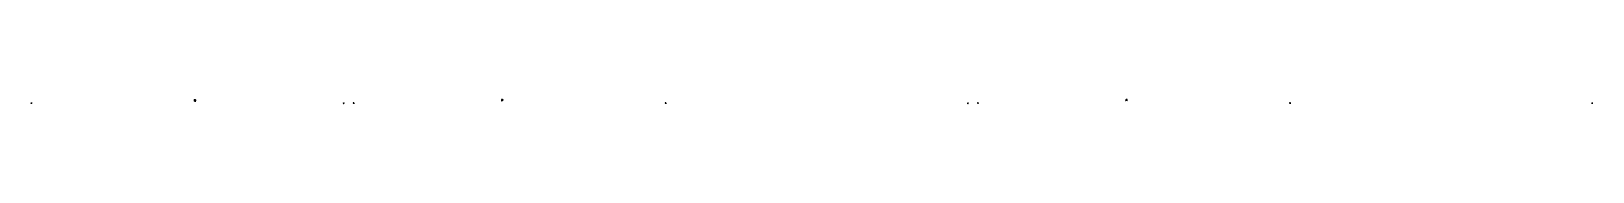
# Model space of a CAD drawing. Header units: millimetres. Extents: x 300333 to 474890, y -562303 to 3203267.
# Drawn here: x 331802 to 343808, y 2003265 to 2003299 of the extents above; entities that cross this region are included whole.
import ezdxf

# ---------------------------------------------------------------- set-up
doc = ezdxf.new("R2010")
doc.units = ezdxf.units.MM
doc.header["$LTSCALE"] = 1000
doc.header["$MEASUREMENT"] = 0
doc.layers.add('上半部分171221拼合$0$上半部分$0$NJ-AB_T6 Skin-Left$0$Seal-EFC', color=8, linetype='Continuous')
pattern_1 = [(0, (0, 0), (3.2385, 1.524), [0.762, -0.635, 0.889, -0.381, 1.143, -0.508]), (0, (0.762, 0.0635), (3.2385, 1.524), [0.635, -2.413, 0.508, -0.762]), (0, (2.286, -0.0953), (3.2385, 1.524), [0.381, -3.937]), (90, (0, 0), (-1.0795, 1.524), [1.4605, -4.6355]), (90, (0.762, -3e-16), (-1.0795, 1.524), [1.42875, -4.66725]), (90, (1.397, -6e-16), (-1.0795, 1.524), [1.3335, -4.7625]), (90, (2.286, -0.0953), (-1.0795, 1.524), [1.4605, -4.6355]), (90, (2.667, -0.0953), (-1.0795, 1.524), [1.4605, -4.6355]), (90, (3.81, -2e-15), (-1.0795, 1.524), [1.397, -4.699])]
pattern_2 = [(225, (-3303.4122, 16264.1804), (-0.42094950568, -1.5434815208), [1.984375, -0.396875, 0, -0.396875])]

msp = doc.modelspace()

# ---------------------------------------------------------------- hatches: boundary and pattern name
at = {"layer": '上半部分171221拼合$0$上半部分$0$NJ-AB_T6 Skin-Left$0$Seal-EFC'}
h = msp.add_hatch(dxfattribs=at)
h.set_pattern_fill('AR-RSHKE', color=8, scale=0.005, style=0)
h.set_pattern_definition(pattern_1)
edge = h.paths.add_edge_path()
edge.add_line((331803, 2003273), (331808, 2003273))
edge.add_line((331808, 2003273), (331803, 2003273))
edge.add_arc((331803, 2003272), 0.4, 90, 191.2487)
edge.add_line((331802, 2003272), (331804, 2003265))
edge.add_arc((331804, 2003265), 0.4, 191.2487, 270)
edge.add_line((331804, 2003265), (331805, 2003265))
edge.add_arc((331805, 2003265), 0.4, 270, 360)
edge.add_line((331805, 2003265), (331805, 2003267))
edge.add_arc((331805, 2003267), 0.2, 360, 450)
edge.add_line((331805, 2003267), (331805, 2003267))
edge.add_arc((331805, 2003267), 0.2, 180, 270, ccw=False)
edge.add_line((331804, 2003267), (331804, 2003268))
edge.add_arc((331805, 2003268), 0.2, 90, 180, ccw=False)
edge.add_line((331805, 2003268), (331805, 2003268))
edge.add_arc((331805, 2003268), 0.2, 270, 360)
edge.add_line((331805, 2003268), (331805, 2003269))
edge.add_arc((331805, 2003269), 0.2, 90, 180, ccw=False)
edge.add_line((331805, 2003269), (331807, 2003269))
edge.add_arc((331807, 2003269), 0.2, 0, 90, ccw=False)
edge.add_line((331807, 2003269), (331807, 2003268))
edge.add_arc((331807, 2003268), 0.2, 180, 270)
edge.add_line((331807, 2003268), (331808, 2003268))
edge.add_arc((331808, 2003268), 0.2, 0, 90, ccw=False)
edge.add_line((331808, 2003268), (331808, 2003267))
edge.add_arc((331808, 2003267), 0.2, 270, 360, ccw=False)
edge.add_line((331808, 2003267), (331807, 2003267))
edge.add_arc((331807, 2003267), 0.2, 90, 180)
edge.add_line((331807, 2003267), (331807, 2003267))
edge.add_arc((331807, 2003267), 0.4, 180, 270)
edge.add_line((331807, 2003266), (331808, 2003266))
edge.add_arc((331808, 2003267), 0.4, 270, 360)
edge.add_line((331808, 2003267), (331808, 2003272))
edge.add_arc((331808, 2003272), 0.4, 360, 450)
h = msp.add_hatch(dxfattribs=at)
h.set_pattern_fill('ANSI36', color=8, scale=0.25, angle=360, style=0)
h.set_pattern_definition([(45, (376659.67985, 1993994.71284), (0.420949506, 1.543481521), [1.984375, -0.396875, 0, -0.396875])])
edge = h.paths.add_edge_path()
edge.add_line((333068, 2003285), (333068, 2003291))
edge.add_line((333068, 2003291), (333067, 2003292))
edge.add_line((333067, 2003292), (333067, 2003296))
edge.add_line((333067, 2003296), (333068, 2003297))
edge.add_arc((333074, 2003347), 50.2, 250.8756, 263.7645, ccw=False)
edge.add_line((333057, 2003299), (333057, 2003285))
edge.add_arc((333062, 2003284), 5.22, 446.818, 535.7977, ccw=False)
edge.add_arc((333063, 2003284), 5.22, 364.2004, 453.1821, ccw=False)
h = msp.add_hatch(dxfattribs=at)
h.set_pattern_fill('AR-RSHKE', color=8, scale=0.005, style=0)
h.set_pattern_definition(pattern_1)
edge = h.paths.add_edge_path()
edge.add_line((334203, 2003273), (334208, 2003273))
edge.add_line((334208, 2003273), (334203, 2003273))
edge.add_arc((334203, 2003272), 0.4, 90, 191.2487)
edge.add_line((334202, 2003272), (334204, 2003265))
edge.add_arc((334204, 2003265), 0.4, 191.2487, 270)
edge.add_line((334204, 2003265), (334205, 2003265))
edge.add_arc((334205, 2003265), 0.4, 270, 360)
edge.add_line((334205, 2003265), (334205, 2003267))
edge.add_arc((334205, 2003267), 0.2, 360, 450)
edge.add_line((334205, 2003267), (334205, 2003267))
edge.add_arc((334205, 2003267), 0.2, 180, 270, ccw=False)
edge.add_line((334204, 2003267), (334204, 2003268))
edge.add_arc((334205, 2003268), 0.2, 90, 180, ccw=False)
edge.add_line((334205, 2003268), (334205, 2003268))
edge.add_arc((334205, 2003268), 0.2, 270, 360)
edge.add_line((334205, 2003268), (334205, 2003269))
edge.add_arc((334205, 2003269), 0.2, 90, 180, ccw=False)
edge.add_line((334205, 2003269), (334207, 2003269))
edge.add_arc((334207, 2003269), 0.2, 0, 90, ccw=False)
edge.add_line((334207, 2003269), (334207, 2003268))
edge.add_arc((334207, 2003268), 0.2, 180, 270)
edge.add_line((334207, 2003268), (334208, 2003268))
edge.add_arc((334208, 2003268), 0.2, 0, 90, ccw=False)
edge.add_line((334208, 2003268), (334208, 2003267))
edge.add_arc((334208, 2003267), 0.2, 270, 360, ccw=False)
edge.add_line((334208, 2003267), (334207, 2003267))
edge.add_arc((334207, 2003267), 0.2, 90, 180)
edge.add_line((334207, 2003267), (334207, 2003267))
edge.add_arc((334207, 2003267), 0.4, 180, 270)
edge.add_line((334207, 2003266), (334208, 2003266))
edge.add_arc((334208, 2003267), 0.4, 270, 360)
edge.add_line((334208, 2003267), (334208, 2003272))
edge.add_arc((334208, 2003272), 0.4, 360, 450)
h = msp.add_hatch(dxfattribs=at)
h.set_pattern_fill('AR-RSHKE', color=8, scale=0.005, angle=180, style=0)
h.set_pattern_definition([(180, (334242.751, 2003296.7162), (-3.2385, -1.524), [0.762, -0.635, 0.889, -0.381, 1.143, -0.508]), (180, (334241.989, 2003296.6527), (-3.2385, -1.524), [0.635, -2.413, 0.508, -0.762]), (180, (334240.465, 2003296.8114), (-3.2385, -1.524), [0.381, -3.937]), (270, (334242.7511, 2003296.7162), (1.0795, -1.524), [1.4605, -4.6355]), (270, (334241.9891, 2003296.7162), (1.0795, -1.524), [1.42875, -4.66725]), (270, (334241.3541, 2003296.7162), (1.0795, -1.524), [1.3335, -4.7625]), (270, (334240.4651, 2003296.8114), (1.0795, -1.524), [1.4605, -4.6355]), (270, (334240.0841, 2003296.8114), (1.0795, -1.524), [1.4605, -4.6355]), (270, (334238.9411, 2003296.7162), (1.0795, -1.524), [1.397, -4.699])])
edge = h.paths.add_edge_path()
edge.add_line((334283, 2003273), (334277, 2003273))
edge.add_line((334277, 2003273), (334283, 2003273))
edge.add_arc((334283, 2003272), 0.4, 348.7513, 450, ccw=False)
edge.add_line((334283, 2003272), (334282, 2003265))
edge.add_arc((334281, 2003265), 0.4, 270, 348.7513, ccw=False)
edge.add_line((334281, 2003265), (334281, 2003265))
edge.add_arc((334281, 2003265), 0.4, 180, 270, ccw=False)
edge.add_line((334280, 2003265), (334280, 2003267))
edge.add_arc((334281, 2003267), 0.2, 90, 180, ccw=False)
edge.add_line((334281, 2003267), (334281, 2003267))
edge.add_arc((334281, 2003267), 0.2, 270, 360)
edge.add_line((334281, 2003267), (334281, 2003268))
edge.add_arc((334281, 2003268), 0.2, 360, 450)
edge.add_line((334281, 2003268), (334281, 2003268))
edge.add_arc((334281, 2003268), 0.2, 180, 270, ccw=False)
edge.add_line((334280, 2003268), (334280, 2003269))
edge.add_arc((334280, 2003269), 0.2, 360, 450)
edge.add_line((334280, 2003269), (334279, 2003269))
edge.add_arc((334279, 2003269), 0.2, 450, 540)
edge.add_line((334279, 2003269), (334279, 2003268))
edge.add_arc((334278, 2003268), 0.2, 270, 360, ccw=False)
edge.add_line((334278, 2003268), (334278, 2003268))
edge.add_arc((334278, 2003268), 0.2, 450, 540)
edge.add_line((334278, 2003268), (334278, 2003267))
edge.add_arc((334278, 2003267), 0.2, 180, 270)
edge.add_line((334278, 2003267), (334278, 2003267))
edge.add_arc((334278, 2003267), 0.2, 360, 450, ccw=False)
edge.add_line((334279, 2003267), (334279, 2003267))
edge.add_arc((334278, 2003267), 0.4, 270, 360, ccw=False)
edge.add_line((334278, 2003266), (334277, 2003266))
edge.add_arc((334277, 2003267), 0.4, 180, 270, ccw=False)
edge.add_line((334277, 2003267), (334277, 2003272))
edge.add_arc((334277, 2003272), 0.4, 90, 180, ccw=False)
h = msp.add_hatch(dxfattribs=at)
h.set_pattern_fill('ANSI36', color=8, scale=0.25, angle=180, style=0)
h.set_pattern_definition(pattern_2)
edge = h.paths.add_edge_path()
edge.add_line((335417, 2003285), (335417, 2003291))
edge.add_line((335417, 2003291), (335418, 2003292))
edge.add_line((335418, 2003292), (335418, 2003296))
edge.add_line((335418, 2003296), (335417, 2003297))
edge.add_arc((335412, 2003347), 50.2, 276.2355, 289.1244)
edge.add_line((335428, 2003299), (335428, 2003285))
edge.add_arc((335423, 2003284), 5.22, 4.2023, 93.182)
edge.add_arc((335422, 2003284), 5.22, 86.8179, 175.7996)
h = msp.add_hatch(dxfattribs=at)
h.set_pattern_fill('AR-RSHKE', color=8, scale=0.005, angle=180, style=0)
h.set_pattern_definition([(180, (336642.7512, 2003296.7162), (-3.2385, -1.524), [0.762, -0.635, 0.889, -0.381, 1.143, -0.508]), (180, (336641.9892, 2003296.6527), (-3.2385, -1.524), [0.635, -2.413, 0.508, -0.762]), (180, (336640.4652, 2003296.8114), (-3.2385, -1.524), [0.381, -3.937]), (270, (336642.7512, 2003296.7162), (1.0795, -1.524), [1.4605, -4.6355]), (270, (336641.9892, 2003296.7162), (1.0795, -1.524), [1.42875, -4.66725]), (270, (336641.3542, 2003296.7162), (1.0795, -1.524), [1.3335, -4.7625]), (270, (336640.4652, 2003296.8114), (1.0795, -1.524), [1.4605, -4.6355]), (270, (336640.0842, 2003296.8114), (1.0795, -1.524), [1.4605, -4.6355]), (270, (336638.9412, 2003296.7162), (1.0795, -1.524), [1.397, -4.699])])
edge = h.paths.add_edge_path()
edge.add_line((336683, 2003273), (336677, 2003273))
edge.add_line((336677, 2003273), (336683, 2003273))
edge.add_arc((336683, 2003272), 0.4, 348.7513, 450, ccw=False)
edge.add_line((336683, 2003272), (336682, 2003265))
edge.add_arc((336681, 2003265), 0.4, 270, 348.7513, ccw=False)
edge.add_line((336681, 2003265), (336681, 2003265))
edge.add_arc((336681, 2003265), 0.4, 180, 270, ccw=False)
edge.add_line((336680, 2003265), (336680, 2003267))
edge.add_arc((336681, 2003267), 0.2, 90, 180, ccw=False)
edge.add_line((336681, 2003267), (336681, 2003267))
edge.add_arc((336681, 2003267), 0.2, 270, 360)
edge.add_line((336681, 2003267), (336681, 2003268))
edge.add_arc((336681, 2003268), 0.2, 360, 450)
edge.add_line((336681, 2003268), (336681, 2003268))
edge.add_arc((336681, 2003268), 0.2, 180, 270, ccw=False)
edge.add_line((336680, 2003268), (336680, 2003269))
edge.add_arc((336680, 2003269), 0.2, 360, 450)
edge.add_line((336680, 2003269), (336679, 2003269))
edge.add_arc((336679, 2003269), 0.2, 450, 540)
edge.add_line((336679, 2003269), (336679, 2003268))
edge.add_arc((336678, 2003268), 0.2, 270, 360, ccw=False)
edge.add_line((336678, 2003268), (336678, 2003268))
edge.add_arc((336678, 2003268), 0.2, 450, 540)
edge.add_line((336678, 2003268), (336678, 2003267))
edge.add_arc((336678, 2003267), 0.2, 180, 270)
edge.add_line((336678, 2003267), (336678, 2003267))
edge.add_arc((336678, 2003267), 0.2, 360, 450, ccw=False)
edge.add_line((336679, 2003267), (336679, 2003267))
edge.add_arc((336678, 2003267), 0.4, 270, 360, ccw=False)
edge.add_line((336678, 2003266), (336677, 2003266))
edge.add_arc((336677, 2003267), 0.4, 180, 270, ccw=False)
edge.add_line((336677, 2003267), (336677, 2003272))
edge.add_arc((336677, 2003272), 0.4, 90, 180, ccw=False)
h = msp.add_hatch(dxfattribs=at)
h.set_pattern_fill('AR-RSHKE', color=8, scale=0.005, style=0)
h.set_pattern_definition(pattern_1)
edge = h.paths.add_edge_path()
edge.add_line((339003, 2003273), (339008, 2003273))
edge.add_line((339008, 2003273), (339003, 2003273))
edge.add_arc((339003, 2003272), 0.4, 90, 191.2487)
edge.add_line((339002, 2003272), (339004, 2003265))
edge.add_arc((339004, 2003265), 0.4, 191.2487, 270)
edge.add_line((339004, 2003265), (339005, 2003265))
edge.add_arc((339005, 2003265), 0.4, 270, 360)
edge.add_line((339005, 2003265), (339005, 2003267))
edge.add_arc((339005, 2003267), 0.2, 360, 450)
edge.add_line((339005, 2003267), (339005, 2003267))
edge.add_arc((339005, 2003267), 0.2, 180, 270, ccw=False)
edge.add_line((339004, 2003267), (339004, 2003268))
edge.add_arc((339005, 2003268), 0.2, 90, 180, ccw=False)
edge.add_line((339005, 2003268), (339005, 2003268))
edge.add_arc((339005, 2003268), 0.2, 270, 360)
edge.add_line((339005, 2003268), (339005, 2003269))
edge.add_arc((339005, 2003269), 0.2, 90, 180, ccw=False)
edge.add_line((339005, 2003269), (339007, 2003269))
edge.add_arc((339007, 2003269), 0.2, 0, 90, ccw=False)
edge.add_line((339007, 2003269), (339007, 2003268))
edge.add_arc((339007, 2003268), 0.2, 180, 270)
edge.add_line((339007, 2003268), (339008, 2003268))
edge.add_arc((339008, 2003268), 0.2, 0, 90, ccw=False)
edge.add_line((339008, 2003268), (339008, 2003267))
edge.add_arc((339008, 2003267), 0.2, 270, 360, ccw=False)
edge.add_line((339008, 2003267), (339007, 2003267))
edge.add_arc((339007, 2003267), 0.2, 90, 180)
edge.add_line((339007, 2003267), (339007, 2003267))
edge.add_arc((339007, 2003267), 0.4, 180, 270)
edge.add_line((339007, 2003266), (339008, 2003266))
edge.add_arc((339008, 2003267), 0.4, 270, 360)
edge.add_line((339008, 2003267), (339008, 2003272))
edge.add_arc((339008, 2003272), 0.4, 360, 450)
h = msp.add_hatch(dxfattribs=at)
h.set_pattern_fill('AR-RSHKE', color=8, scale=0.005, angle=180, style=0)
h.set_pattern_definition([(180, (339042.7511, 2003296.7162), (-3.2385, -1.524), [0.762, -0.635, 0.889, -0.381, 1.143, -0.508]), (180, (339041.9891, 2003296.6527), (-3.2385, -1.524), [0.635, -2.413, 0.508, -0.762]), (180, (339040.4651, 2003296.8114), (-3.2385, -1.524), [0.381, -3.937]), (270, (339042.7511, 2003296.7162), (1.0795, -1.524), [1.4605, -4.6355]), (270, (339041.9891, 2003296.7162), (1.0795, -1.524), [1.42875, -4.66725]), (270, (339041.3541, 2003296.7162), (1.0795, -1.524), [1.3335, -4.7625]), (270, (339040.4651, 2003296.8114), (1.0795, -1.524), [1.4605, -4.6355]), (270, (339040.0841, 2003296.8114), (1.0795, -1.524), [1.4605, -4.6355]), (270, (339038.9411, 2003296.7162), (1.0795, -1.524), [1.397, -4.699])])
edge = h.paths.add_edge_path()
edge.add_line((339083, 2003273), (339077, 2003273))
edge.add_line((339077, 2003273), (339083, 2003273))
edge.add_arc((339083, 2003272), 0.4, 348.7513, 450, ccw=False)
edge.add_line((339083, 2003272), (339082, 2003265))
edge.add_arc((339081, 2003265), 0.4, 270, 348.7513, ccw=False)
edge.add_line((339081, 2003265), (339081, 2003265))
edge.add_arc((339081, 2003265), 0.4, 180, 270, ccw=False)
edge.add_line((339080, 2003265), (339080, 2003267))
edge.add_arc((339081, 2003267), 0.2, 90, 180, ccw=False)
edge.add_line((339081, 2003267), (339081, 2003267))
edge.add_arc((339081, 2003267), 0.2, 270, 360)
edge.add_line((339081, 2003267), (339081, 2003268))
edge.add_arc((339081, 2003268), 0.2, 360, 450)
edge.add_line((339081, 2003268), (339081, 2003268))
edge.add_arc((339081, 2003268), 0.2, 180, 270, ccw=False)
edge.add_line((339080, 2003268), (339080, 2003269))
edge.add_arc((339080, 2003269), 0.2, 360, 450)
edge.add_line((339080, 2003269), (339079, 2003269))
edge.add_arc((339079, 2003269), 0.2, 450, 540)
edge.add_line((339079, 2003269), (339079, 2003268))
edge.add_arc((339078, 2003268), 0.2, 270, 360, ccw=False)
edge.add_line((339078, 2003268), (339078, 2003268))
edge.add_arc((339078, 2003268), 0.2, 450, 540)
edge.add_line((339078, 2003268), (339078, 2003267))
edge.add_arc((339078, 2003267), 0.2, 180, 270)
edge.add_line((339078, 2003267), (339078, 2003267))
edge.add_arc((339078, 2003267), 0.2, 360, 450, ccw=False)
edge.add_line((339079, 2003267), (339079, 2003267))
edge.add_arc((339078, 2003267), 0.4, 270, 360, ccw=False)
edge.add_line((339078, 2003266), (339077, 2003266))
edge.add_arc((339077, 2003267), 0.4, 180, 270, ccw=False)
edge.add_line((339077, 2003267), (339077, 2003272))
edge.add_arc((339077, 2003272), 0.4, 90, 180, ccw=False)
h = msp.add_hatch(dxfattribs=at)
h.set_pattern_fill('ANSI36', color=8, scale=0.25, angle=180, style=0)
h.set_pattern_definition(pattern_2)
edge = h.paths.add_edge_path()
edge.add_line((340217, 2003285), (340217, 2003291))
edge.add_line((340217, 2003291), (340218, 2003292))
edge.add_line((340218, 2003292), (340218, 2003296))
edge.add_line((340218, 2003296), (340217, 2003297))
edge.add_arc((340212, 2003347), 50.2, 276.2355, 289.1244)
edge.add_line((340228, 2003299), (340228, 2003285))
edge.add_arc((340223, 2003284), 5.22, 4.2023, 93.182)
edge.add_arc((340222, 2003284), 5.22, 86.8179, 175.7996)
h = msp.add_hatch(dxfattribs=at)
h.set_pattern_fill('AR-RSHKE', color=8, scale=0.005, angle=180, style=0)
h.set_pattern_definition([(180, (341442.7512, 2003296.7162), (-3.2385, -1.524), [0.762, -0.635, 0.889, -0.381, 1.143, -0.508]), (180, (341441.9892, 2003296.6527), (-3.2385, -1.524), [0.635, -2.413, 0.508, -0.762]), (180, (341440.4652, 2003296.8114), (-3.2385, -1.524), [0.381, -3.937]), (270, (341442.7512, 2003296.7162), (1.0795, -1.524), [1.4605, -4.6355]), (270, (341441.9892, 2003296.7162), (1.0795, -1.524), [1.42875, -4.66725]), (270, (341441.3542, 2003296.7162), (1.0795, -1.524), [1.3335, -4.7625]), (270, (341440.4652, 2003296.8114), (1.0795, -1.524), [1.4605, -4.6355]), (270, (341440.0842, 2003296.8114), (1.0795, -1.524), [1.4605, -4.6355]), (270, (341438.9412, 2003296.7162), (1.0795, -1.524), [1.397, -4.699])])
edge = h.paths.add_edge_path()
edge.add_line((341483, 2003273), (341477, 2003273))
edge.add_line((341477, 2003273), (341483, 2003273))
edge.add_arc((341483, 2003272), 0.4, 348.7513, 450, ccw=False)
edge.add_line((341483, 2003272), (341482, 2003265))
edge.add_arc((341481, 2003265), 0.4, 270, 348.7513, ccw=False)
edge.add_line((341481, 2003265), (341481, 2003265))
edge.add_arc((341481, 2003265), 0.4, 180, 270, ccw=False)
edge.add_line((341480, 2003265), (341480, 2003267))
edge.add_arc((341481, 2003267), 0.2, 90, 180, ccw=False)
edge.add_line((341481, 2003267), (341481, 2003267))
edge.add_arc((341481, 2003267), 0.2, 270, 360)
edge.add_line((341481, 2003267), (341481, 2003268))
edge.add_arc((341481, 2003268), 0.2, 360, 450)
edge.add_line((341481, 2003268), (341481, 2003268))
edge.add_arc((341481, 2003268), 0.2, 180, 270, ccw=False)
edge.add_line((341480, 2003268), (341480, 2003269))
edge.add_arc((341480, 2003269), 0.2, 360, 450)
edge.add_line((341480, 2003269), (341479, 2003269))
edge.add_arc((341479, 2003269), 0.2, 450, 540)
edge.add_line((341479, 2003269), (341479, 2003268))
edge.add_arc((341478, 2003268), 0.2, 270, 360, ccw=False)
edge.add_line((341478, 2003268), (341478, 2003268))
edge.add_arc((341478, 2003268), 0.2, 450, 540)
edge.add_line((341478, 2003268), (341478, 2003267))
edge.add_arc((341478, 2003267), 0.2, 180, 270)
edge.add_line((341478, 2003267), (341478, 2003267))
edge.add_arc((341478, 2003267), 0.2, 360, 450, ccw=False)
edge.add_line((341479, 2003267), (341479, 2003267))
edge.add_arc((341478, 2003267), 0.4, 270, 360, ccw=False)
edge.add_line((341478, 2003266), (341477, 2003266))
edge.add_arc((341477, 2003267), 0.4, 180, 270, ccw=False)
edge.add_line((341477, 2003267), (341477, 2003272))
edge.add_arc((341477, 2003272), 0.4, 90, 180, ccw=False)
h = msp.add_hatch(dxfattribs=at)
h.set_pattern_fill('AR-RSHKE', color=8, scale=0.005, style=0)
h.set_pattern_definition(pattern_1)
edge = h.paths.add_edge_path()
edge.add_line((343803, 2003273), (343808, 2003273))
edge.add_line((343808, 2003273), (343803, 2003273))
edge.add_arc((343803, 2003272), 0.4, 90, 191.2487)
edge.add_line((343802, 2003272), (343804, 2003265))
edge.add_arc((343804, 2003265), 0.4, 191.2487, 270)
edge.add_line((343804, 2003265), (343805, 2003265))
edge.add_arc((343805, 2003265), 0.4, 270, 360)
edge.add_line((343805, 2003265), (343805, 2003267))
edge.add_arc((343805, 2003267), 0.2, 360, 450)
edge.add_line((343805, 2003267), (343805, 2003267))
edge.add_arc((343805, 2003267), 0.2, 180, 270, ccw=False)
edge.add_line((343804, 2003267), (343804, 2003268))
edge.add_arc((343805, 2003268), 0.2, 90, 180, ccw=False)
edge.add_line((343805, 2003268), (343805, 2003268))
edge.add_arc((343805, 2003268), 0.2, 270, 360)
edge.add_line((343805, 2003268), (343805, 2003269))
edge.add_arc((343805, 2003269), 0.2, 90, 180, ccw=False)
edge.add_line((343805, 2003269), (343807, 2003269))
edge.add_arc((343807, 2003269), 0.2, 0, 90, ccw=False)
edge.add_line((343807, 2003269), (343807, 2003268))
edge.add_arc((343807, 2003268), 0.2, 180, 270)
edge.add_line((343807, 2003268), (343808, 2003268))
edge.add_arc((343808, 2003268), 0.2, 0, 90, ccw=False)
edge.add_line((343808, 2003268), (343808, 2003267))
edge.add_arc((343808, 2003267), 0.2, 270, 360, ccw=False)
edge.add_line((343808, 2003267), (343807, 2003267))
edge.add_arc((343807, 2003267), 0.2, 90, 180)
edge.add_line((343807, 2003267), (343807, 2003267))
edge.add_arc((343807, 2003267), 0.4, 180, 270)
edge.add_line((343807, 2003266), (343808, 2003266))
edge.add_arc((343808, 2003267), 0.4, 270, 360)
edge.add_line((343808, 2003267), (343808, 2003272))
edge.add_arc((343808, 2003272), 0.4, 360, 450)

doc.saveas('drawing.dxf')
